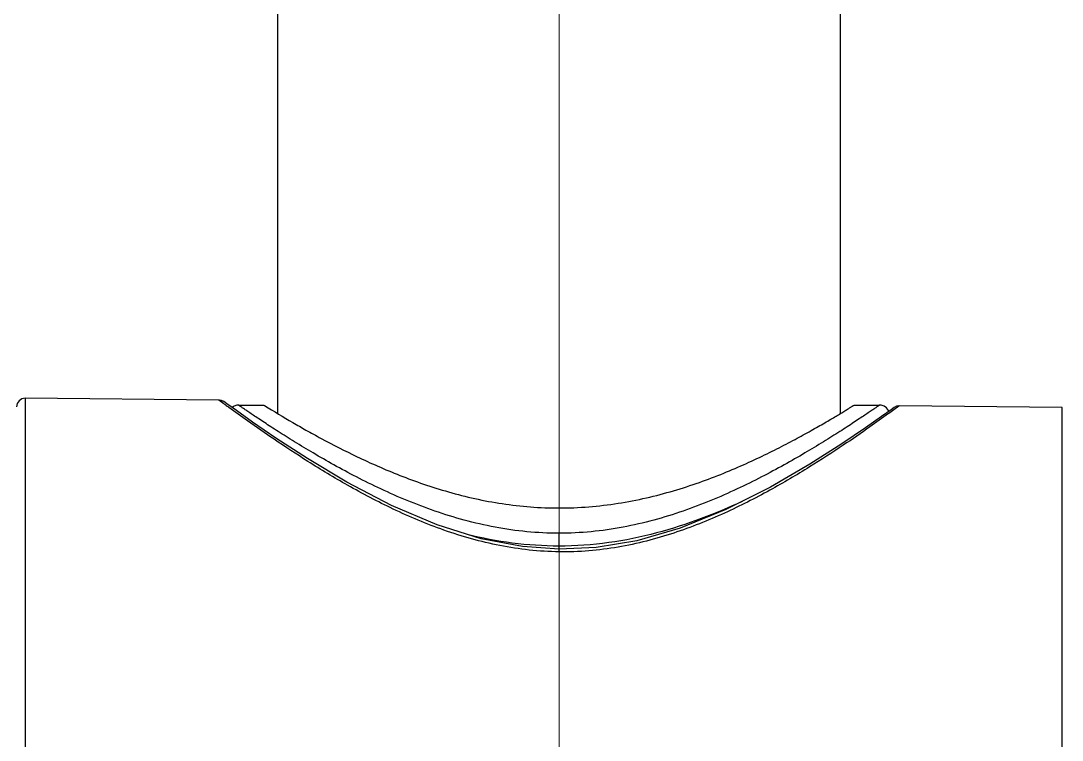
# Model space of a CAD drawing. Extents: x 1507 to 2862, y 0 to 992.
# Drawn here: x 1845.97 to 1883.02, y 609.18 to 634.76 of the extents above; entities that cross this region are included whole.
import ezdxf

# ---------------------------------------------------------------- set-up
doc = ezdxf.new("R2010")
doc.units = 0
doc.header["$LTSCALE"] = 10
doc.header["$MEASUREMENT"] = 0
doc.linetypes.add('CENTER2', pattern=[28.575, 19.05, -3.175, 3.175, -3.175])
doc.layers.get('0').update_dxf_attribs({"linetype": 'CONTINUOUS'})
doc.layers.add('10', color=7, linetype='CONTINUOUS')
doc.layers.add('中心线', color=1, linetype='CENTER2', lineweight=13)

msp = doc.modelspace()

# ---------------------------------------------------------------- linework, layer by layer
at = {"color": 7, "linetype": 'Continuous'}
for p, q in [((1855.114, 620.786), (1855.114, 737.092)), ((1875.114, 737.092), (1875.114, 620.786)), ((1853.71, 621.092), (1854.614, 621.092)), ((1854.614, 621.092), (1854.635, 621.079)), ((1875.614, 621.092), (1876.518, 621.092)), ((1865.114, 615.968), (1865.114, 616.535))]:
    msp.add_line(p, q, dxfattribs=at)
for points in [[(1853.71, 621.092), (1853.656, 621.088), (1853.551, 621.054), (1853.482, 621.005)], [(1876.844, 620.867), (1876.832, 620.902), (1876.766, 620.991), (1876.677, 621.054), (1876.572, 621.088), (1876.518, 621.092)]]:
    msp.add_lwpolyline(points, dxfattribs=at)
for points, knots in [([(1865.114, 616.535), (1864.731, 616.535), (1863.967, 616.572), (1862.84, 616.734), (1861.749, 616.985), (1860.706, 617.309), (1859.718, 617.686), (1858.788, 618.096), (1857.92, 618.523), (1857.118, 618.954), (1856.385, 619.374), (1855.821, 619.715), (1855.409, 619.972), (1855.129, 620.149), (1854.872, 620.314), (1854.638, 620.467), (1854.429, 620.605), (1854.245, 620.729), (1854.107, 620.821), (1854.011, 620.886), (1853.949, 620.928), (1853.894, 620.966), (1853.846, 620.998), (1853.806, 621.026), (1853.772, 621.049), (1853.749, 621.065), (1853.734, 621.075), (1853.726, 621.081), (1853.719, 621.086), (1853.715, 621.089), (1853.713, 621.09), (1853.711, 621.091), (1853.711, 621.092), (1853.71, 621.092)], [0, 0, 0, 0, 0.092217, 0.18365, 0.273581, 0.361284, 0.446274, 0.527933, 0.605718, 0.678994, 0.747031, 0.808995, 0.837424, 0.863988, 0.888557, 0.911, 0.931189, 0.949002, 0.964318, 0.971004, 0.97702, 0.982353, 0.986997, 0.990943, 0.994186, 0.99672, 0.997719, 0.998538, 0.999176, 0.999633, 0.999794, 0.999908, 1, 1, 1, 1]), ([(1854.635, 621.079), (1854.968, 620.872), (1855.457, 620.577), (1856.132, 620.192), (1856.888, 619.775), (1857.737, 619.341), (1858.675, 618.912), (1859.461, 618.584), (1860.301, 618.274), (1861.191, 617.994), (1862.125, 617.757), (1863.098, 617.575), (1864.098, 617.46), (1864.774, 617.434), (1865.114, 617.434)], [0, 0, 0, 0, 0.104678, 0.152481, 0.2073, 0.335097, 0.406746, 0.482694, 0.562445, 0.645547, 0.73148, 0.819645, 0.909402, 1, 1, 1, 1]), ([(1865.114, 617.434), (1865.467, 617.434), (1866.17, 617.462), (1867.209, 617.587), (1868.217, 617.782), (1869.184, 618.035), (1870.1, 618.333), (1870.961, 618.662), (1871.764, 619.005), (1872.505, 619.353), (1873.08, 619.643), (1873.506, 619.869), (1873.799, 620.028), (1874.074, 620.181), (1874.329, 620.325), (1874.563, 620.459), (1874.776, 620.584), (1874.966, 620.696), (1875.132, 620.797), (1875.256, 620.872), (1875.343, 620.925), (1875.399, 620.959), (1875.448, 620.99), (1875.492, 621.016), (1875.528, 621.039), (1875.558, 621.057), (1875.579, 621.07), (1875.592, 621.079), (1875.6, 621.083), (1875.606, 621.087), (1875.61, 621.09), (1875.613, 621.091), (1875.614, 621.092), (1875.614, 621.092)], [0, 0, 0, 0, 0.094041, 0.187135, 0.278454, 0.367283, 0.452955, 0.534905, 0.612641, 0.685533, 0.752865, 0.784204, 0.813857, 0.841753, 0.867792, 0.891842, 0.913748, 0.933389, 0.950669, 0.965501, 0.97197, 0.977794, 0.98296, 0.987457, 0.991276, 0.994409, 0.99685, 0.99781, 0.998597, 0.999209, 0.999647, 0.999911, 1, 1, 1, 1]), ([(1876.518, 621.092), (1876.518, 621.092), (1876.517, 621.092), (1876.517, 621.091), (1876.515, 621.09), (1876.513, 621.089), (1876.509, 621.086), (1876.502, 621.081), (1876.494, 621.075), (1876.483, 621.068), (1876.471, 621.06), (1876.451, 621.046), (1876.422, 621.026), (1876.382, 620.998), (1876.334, 620.966), (1876.279, 620.928), (1876.217, 620.886), (1876.12, 620.821), (1875.983, 620.729), (1875.799, 620.605), (1875.589, 620.467), (1875.356, 620.314), (1875.099, 620.149), (1874.819, 619.972), (1874.407, 619.715), (1873.843, 619.374), (1873.11, 618.954), (1872.308, 618.523), (1871.44, 618.096), (1870.51, 617.686), (1869.522, 617.309), (1868.479, 616.985), (1867.388, 616.734), (1866.261, 616.572), (1865.497, 616.535), (1865.114, 616.535)], [0, 0, 0, 0, 0.000023, 0.000092, 0.000206, 0.000367, 0.000824, 0.001462, 0.002281, 0.00328, 0.004457, 0.005813, 0.009057, 0.013003, 0.017647, 0.02298, 0.028996, 0.035682, 0.050999, 0.068811, 0.089, 0.111443, 0.136012, 0.162576, 0.191006, 0.252969, 0.321005, 0.394282, 0.472067, 0.553726, 0.638716, 0.726417, 0.816351, 0.907783, 1, 1, 1, 1]), ([(1871.634, 617.667), (1871.156, 617.446), (1870.156, 617.028), (1868.574, 616.51), (1866.878, 616.16), (1865.706, 616.079), (1865.114, 616.077)], [0, 0, 0, 0, 0.233502, 0.480469, 0.73747, 1, 1, 1, 1]), ([(1865.114, 616.077), (1864.558, 616.079), (1863.454, 616.15), (1862.369, 616.362), (1861.84, 616.495)], [0, 0, 0, 0, 0.50474, 1, 1, 1, 1])]:
    msp.add_open_spline(points, degree=3, knots=knots, dxfattribs=at)
at = {"layer": '10', "color": 7, "linetype": 'Continuous'}
for p, q in [((1846.117, 621.334), (1846.117, 587.049)), ((1853.016, 621.274), (1846.117, 621.334)), ((1853.194, 621.14), (1853.016, 621.274)), ((1853.368, 621.012), (1853.349, 621.027)), ((1877.038, 621.006), (1876.928, 620.927)), ((1877.216, 621.063), (1877.149, 621.015)), ((1883.016, 621.012), (1877.216, 621.063)), ((1883.016, 587.372), (1883.016, 621.012)), ((1876.852, 620.799), (1876.839, 620.79)), ((1876.878, 620.818), (1876.852, 620.799)), ((1877.031, 620.929), (1876.878, 620.818)), ((1865.116, 615.875), (1865.117, 615.968))]:
    msp.add_line(p, q, dxfattribs=at)
for points in [[(1853.194, 621.14), (1853.08, 621.226), (1853.023, 621.269), (1853.016, 621.274)], [(1853.191, 621.216), (1853.102, 621.261), (1853.016, 621.274)], [(1853.482, 621.005), (1853.299, 621.138), (1853.191, 621.216)], [(1865.117, 615.968), (1863.81, 616.061), (1862.343, 616.341), (1860.783, 616.829), (1859.15, 617.524), (1857.56, 618.355), (1856.163, 619.189), (1855.042, 619.918), (1854.205, 620.491), (1853.633, 620.897), (1853.3, 621.137), (1853.191, 621.216)], [(1877.216, 621.063), (1877.208, 621.058), (1877.031, 620.929)], [(1877.216, 621.063), (1877.126, 621.05), (1877.038, 621.006)], [(1876.928, 620.927), (1876.593, 620.688), (1876.015, 620.284), (1875.171, 619.714), (1874.04, 618.993), (1872.635, 618.175), (1871.047, 617.374), (1869.428, 616.719), (1867.885, 616.271), (1866.43, 616.028), (1865.117, 615.968)]]:
    msp.add_lwpolyline(points, dxfattribs=at)
for centre, radius, start, end in [((1846.114, 621.034), 0.3, 89.5, 180), ((1875.745, 651.581), 37.884, 233.4689, 233.7589)]:
    msp.add_arc(centre, radius, start, end, dxfattribs=at)
for points, knots in [([(1865.116, 615.875), (1864.761, 615.878), (1864.053, 615.922), (1862.673, 616.133), (1861.038, 616.595), (1859.24, 617.353), (1857.635, 618.198), (1856.233, 619.043), (1855.051, 619.82), (1854.12, 620.469), (1853.587, 620.852), (1853.368, 621.012)], [0, 0, 0, 0, 0.081804, 0.162973, 0.321251, 0.47172, 0.611782, 0.738666, 0.848776, 0.937594, 1, 1, 1, 1]), ([(1876.839, 620.79), (1876.619, 620.631), (1876.087, 620.25), (1875.156, 619.61), (1873.976, 618.849), (1872.576, 618.025), (1870.973, 617.21), (1869.496, 616.618), (1868.22, 616.243), (1867.21, 616.026), (1866.171, 615.894), (1865.468, 615.869), (1865.116, 615.875)], [0, 0, 0, 0, 0.062954, 0.15195, 0.262048, 0.388788, 0.528661, 0.678923, 0.757224, 0.837156, 0.918263, 1, 1, 1, 1])]:
    msp.add_open_spline(points, degree=3, knots=knots, dxfattribs=at)
at = {"layer": '中心线'}
msp.add_line((1865.114, 100.172), (1865.114, 938.635), dxfattribs=at)

doc.saveas('drawing.dxf')
